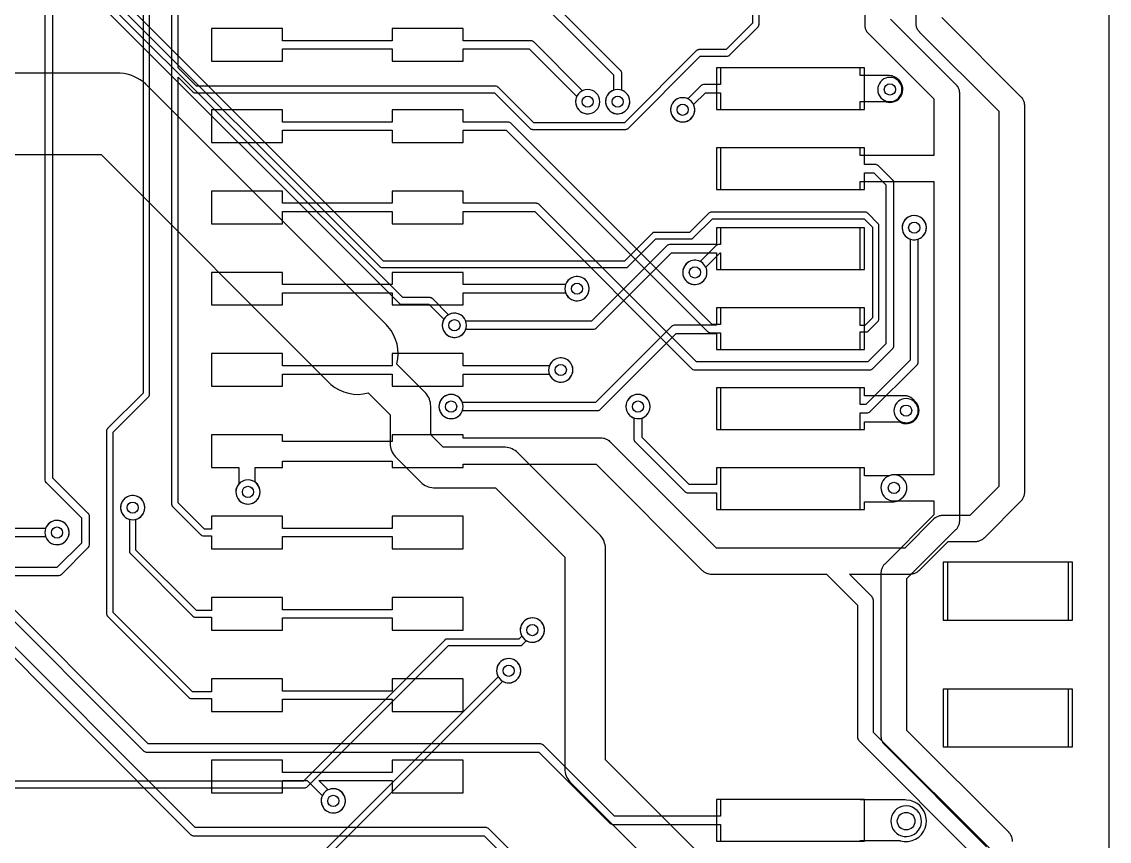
# Model space of a CAD drawing. Header units: millimetres. Extents: x 0 to 66, y 0 to 99.1.
# Drawn here: x 32.04 to 66.04, y 43.7 to 69.3 of the extents above; entities that cross this region are included whole.
import ezdxf

# ---------------------------------------------------------------- set-up
doc = ezdxf.new("R2010")
doc.units = ezdxf.units.MM

msp = doc.modelspace()

# ---------------------------------------------------------------- linework, layer by layer
at = {"layer": '16_copper'}
for points in [[(34.218, 70.667), (43.235, 61.65), (43.24, 61.646, 0.14076), (43.29, 61.622), (43.3, 61.621), (43.303, 61.62), (43.304, 61.621), (43.307, 61.62), (50.927, 61.62), (50.933, 61.621, 0.140725), (50.986, 61.639), (50.993, 61.646), (50.996, 61.647), (50.997, 61.648), (50.999, 61.65), (51.863, 62.515), (52.964, 62.515), (52.971, 62.516, 0.140725), (53.024, 62.534), (53.031, 62.54), (53.033, 62.542), (53.034, 62.543), (53.036, 62.545), (53.636, 63.144), (58.378, 63.144), (58.636, 62.886), (58.636, 60.05), (58.398, 59.812), (58.257, 59.812), (58.257, 60.358), (53.761, 60.358), (53.761, 59.817), (52.451, 59.817), (52.446, 59.816), (52.44, 59.817, 0.111436), (52.387, 59.8), (52.381, 59.795), (52.373, 59.79), (52.366, 59.784), (52.361, 59.78), (49.985, 57.404), (45.823, 57.404), (45.806, 57.445, 1), (45.126, 57.109), (45.151, 57.066, 0.267948), (45.491, 56.899), (45.54, 56.905, 0.233169), (45.806, 57.109), (45.823, 57.15), (50.038, 57.15), (50.043, 57.151), (50.049, 57.15, 0.111436), (50.102, 57.167), (50.108, 57.172), (50.116, 57.177), (50.123, 57.183), (50.128, 57.187), (52.504, 59.563), (53.761, 59.563), (53.761, 59.062), (58.257, 59.062), (58.257, 59.608), (58.44, 59.608), (58.446, 59.609, 0.140725), (58.499, 59.627), (58.506, 59.634), (58.509, 59.635), (58.51, 59.636), (58.512, 59.638), (58.809, 59.936), (58.813, 59.941, 0.14076), (58.838, 59.991), (58.839, 60), (58.839, 60.003), (58.839, 60.005), (58.839, 60.008), (58.839, 62.928), (58.838, 62.935, 0.140725), (58.82, 62.988), (58.814, 62.995), (58.812, 62.997), (58.811, 62.998), (58.809, 63), (58.492, 63.318), (58.487, 63.322, 0.14076), (58.437, 63.346), (58.427, 63.347), (58.424, 63.348), (58.423, 63.347), (58.42, 63.348), (53.594, 63.348), (53.588, 63.347, 0.140725), (53.535, 63.329), (53.528, 63.322), (53.525, 63.321), (53.524, 63.32), (53.522, 63.318), (52.922, 62.718), (51.821, 62.718), (51.815, 62.717, 0.140725), (51.762, 62.699), (51.755, 62.693), (51.753, 62.691), (51.752, 62.69), (51.75, 62.688), (50.885, 61.824), (43.349, 61.824), (34.392, 70.781)], [(33.837, 70.509), (43.839, 60.507), (43.844, 60.503, 0.14076), (43.895, 60.479), (43.904, 60.478), (43.907, 60.477), (43.909, 60.478), (43.911, 60.477), (44.766, 60.477), (45.241, 60.003), (45.23, 59.985, 0.577348), (45.595, 59.439), (45.644, 59.445, 0.265529), (45.928, 59.692), (49.89, 59.692), (49.894, 59.691, 0.168023), (49.975, 59.707), (50.001, 59.727), (52.357, 62.083), (53.761, 62.083), (53.761, 61.562), (58.257, 61.562), (58.257, 62.858), (53.761, 62.858), (53.761, 62.337), (52.304, 62.337), (52.299, 62.336), (52.293, 62.337, 0.111436), (52.24, 62.32), (52.234, 62.315), (52.226, 62.31), (52.219, 62.304), (52.214, 62.3), (49.856, 59.942), (45.928, 59.942), (45.91, 59.985, 0.414214), (45.403, 60.157), (45.385, 60.146), (44.88, 60.651), (44.875, 60.655, 0.14076), (44.825, 60.679), (44.816, 60.68), (44.813, 60.681), (44.811, 60.68), (44.808, 60.681), (43.953, 60.681), (34.011, 70.623)], [(58.395, 70.231), (58.395, 69.215), (58.395, 69.215), (58.395, 69.215), (58.396, 69.191), (58.398, 69.165), (58.398, 69.165), (58.398, 69.165), (58.402, 69.142), (58.407, 69.115), (58.407, 69.115), (58.407, 69.115, 0.030914), (58.422, 69.067), (58.422, 69.067), (58.422, 69.067, 0.030916), (58.444, 69.022), (58.444, 69.021), (58.444, 69.021, 0.030915), (58.47, 68.979), (58.47, 68.979), (58.47, 68.979), (58.471, 68.978), (58.502, 68.94), (58.509, 68.933), (58.514, 68.928), (60.554, 66.888), (60.554, 65.116), (58.257, 65.116), (58.257, 65.358), (53.761, 65.358), (53.761, 64.062), (58.257, 64.062), (58.257, 64.304), (60.554, 64.304), (60.554, 55.143), (59.309, 55.143), (59.259, 55.14, 0.865077), (59.242, 54.336), (59.309, 54.331), (60.554, 54.331), (60.554, 53.889), (59.022, 52.357), (59.022, 52.357), (59.022, 52.357), (59.008, 52.342), (58.988, 52.32), (58.988, 52.32), (58.988, 52.319), (58.976, 52.302), (58.96, 52.278), (58.96, 52.278), (58.96, 52.278), (58.95, 52.258), (58.937, 52.233), (58.937, 52.233), (58.937, 52.233), (58.929, 52.212), (58.919, 52.186, 0.000102), (58.919, 52.186), (58.914, 52.164), (58.908, 52.137), (58.908, 52.137), (58.908, 52.137), (58.908, 52.136), (58.903, 52.087), (58.903, 52.077), (58.903, 52.07), (58.903, 46.99), (58.903, 46.99), (58.903, 46.99), (58.904, 46.966), (58.906, 46.94), (58.906, 46.94), (58.906, 46.94), (58.91, 46.917), (58.915, 46.89), (58.915, 46.89), (58.915, 46.89, 0.030914), (58.93, 46.842), (58.93, 46.842), (58.93, 46.842, 0.030916), (58.952, 46.797), (58.952, 46.796), (58.952, 46.796, 0.030915), (58.978, 46.754), (58.978, 46.754), (58.978, 46.754), (58.979, 46.753), (59.01, 46.715), (59.017, 46.708), (59.022, 46.703), (62.205, 43.52)], [(63.017, 43.688), (63.016, 43.712), (63.014, 43.738), (63.014, 43.738), (63.014, 43.738), (63.01, 43.761), (63.005, 43.788), (63.005, 43.788), (63.005, 43.788, 0.030914), (62.99, 43.836), (62.99, 43.836), (62.99, 43.836, 0.030916), (62.968, 43.881), (62.968, 43.882), (62.968, 43.882, 0.030915), (62.942, 43.924), (62.942, 43.924), (62.942, 43.924), (62.941, 43.925), (62.91, 43.963), (62.903, 43.97), (62.898, 43.975), (59.715, 47.158), (59.715, 51.902), (61.247, 53.434), (61.247, 53.434), (61.247, 53.434), (61.261, 53.449), (61.281, 53.471), (61.281, 53.471), (61.281, 53.472), (61.293, 53.489), (61.309, 53.513), (61.309, 53.513), (61.309, 53.513), (61.319, 53.533), (61.332, 53.558), (61.332, 53.558), (61.332, 53.558), (61.338, 53.573), (61.35, 53.605, 0.000102), (61.35, 53.605), (61.355, 53.627), (61.361, 53.654), (61.361, 53.654), (61.361, 53.654), (61.361, 53.655), (61.366, 53.704), (61.366, 53.714), (61.366, 53.721), (61.366, 67.056), (61.366, 67.056), (61.366, 67.056), (61.365, 67.08), (61.363, 67.106), (61.363, 67.106), (61.363, 67.106), (61.359, 67.129), (61.354, 67.156), (61.354, 67.156), (61.354, 67.156, 0.030914), (61.339, 67.204), (61.339, 67.204), (61.339, 67.204, 0.030916), (61.317, 67.249), (61.317, 67.25), (61.317, 67.25, 0.030915), (61.291, 67.292), (61.291, 67.292), (61.291, 67.292), (61.29, 67.293), (61.259, 67.331), (61.252, 67.338), (61.247, 67.343), (59.207, 69.383)], [(54.031, 42.498), (50.292, 46.237), (50.292, 52.832), (50.292, 52.84), (50.292, 52.848, 0.1754), (50.135, 53.251), (50.106, 53.281), (47.566, 55.821), (47.56, 55.826), (47.555, 55.832, 0.1754), (47.159, 56.006), (47.117, 56.007), (45.221, 56.007), (44.831, 56.397), (44.831, 57.277), (44.831, 57.285), (44.831, 57.293, 0.1754), (44.674, 57.696), (44.645, 57.726), (43.771, 58.6), (43.775, 58.612, 0.2506), (43.491, 59.776), (43.443, 59.826), (35.95, 67.319), (35.937, 67.332), (35.924, 67.345, 0.177209), (35.122, 67.689), (35.086, 67.69), (35.069, 67.691), (35.062, 67.691), (35.052, 67.691), (9.185, 67.691)], [(8.659, 65.151), (34.526, 65.151), (41.647, 58.03), (41.712, 57.969, 0.249211), (42.874, 57.701), (43.561, 57.014), (43.561, 56.134), (43.561, 56.126), (43.561, 56.118, 0.1754), (43.718, 55.715), (43.747, 55.685), (44.509, 54.923), (44.515, 54.918), (44.52, 54.912, 0.1754), (44.916, 54.738), (44.958, 54.737), (46.854, 54.737), (49.022, 52.569), (49.022, 45.974), (49.022, 45.966), (49.022, 45.958, 0.1754), (49.179, 45.555), (49.208, 45.525), (51.807, 42.926)], [(30.353, 45.364), (40.894, 45.364), (40.9, 45.365, 0.140725), (40.953, 45.383), (40.96, 45.39), (40.963, 45.391), (40.964, 45.392), (40.966, 45.394), (45.381, 49.809), (47.625, 49.809), (47.631, 49.81, 0.140725), (47.684, 49.828), (47.691, 49.835), (47.694, 49.836), (47.695, 49.837), (47.697, 49.839), (47.82, 49.963), (47.838, 49.952, 1), (48.174, 50.632), (48.128, 50.651, 0.668177), (47.666, 50.124), (47.677, 50.106), (47.583, 50.013), (45.339, 50.013), (45.333, 50.012, 0.140725), (45.28, 49.994), (45.273, 49.987), (45.27, 49.986), (45.269, 49.985), (45.267, 49.983), (40.852, 45.568), (30.445, 45.568)]]:
    msp.add_lwpolyline(points, format="xyb", dxfattribs=at)
for points in [[(58.257, 66.804), (59.038, 66.804), (59.066, 66.793), (59.115, 66.782), (59.165, 66.777, 0.426454), (59.588, 67.183), (59.585, 67.233, 0.119341), (59.513, 67.419), (59.469, 67.47), (59.442, 67.497), (59.442, 67.497), (59.442, 67.497), (59.429, 67.509), (59.405, 67.531), (59.405, 67.531), (59.404, 67.531), (59.387, 67.543), (59.363, 67.559), (59.363, 67.559), (59.363, 67.559), (59.343, 67.569), (59.318, 67.582), (59.318, 67.582), (59.318, 67.582), (59.297, 67.59), (59.271, 67.6, 0.000102), (59.271, 67.6), (59.249, 67.605), (59.222, 67.611), (59.222, 67.611), (59.222, 67.611), (59.221, 67.611), (59.172, 67.616), (59.162, 67.616), (59.155, 67.616), (58.257, 67.616), (58.257, 67.858), (53.761, 67.858), (53.761, 66.562), (58.257, 66.562)], [(49.81, 66.43, 1), (49.662, 67.174), (49.614, 67.161, 0.876976), (49.761, 66.424)], [(50.747, 66.43, 1), (50.599, 67.174), (50.551, 67.161, 0.876976), (50.698, 66.424)], [(52.779, 66.176, 1), (52.631, 66.92), (52.583, 66.907, 0.876976), (52.73, 66.17)], [(58.257, 57.083), (58.48, 57.083), (58.485, 57.084), (58.491, 57.083, 0.111436), (58.544, 57.1), (58.55, 57.105), (58.558, 57.11), (58.565, 57.116), (58.57, 57.12), (60.034, 58.584), (60.037, 58.588), (60.041, 58.592, 0.11143), (60.067, 58.642), (60.068, 58.649), (60.07, 58.659), (60.07, 58.668), (60.071, 58.674), (60.071, 62.508), (60.112, 62.525, 1), (59.776, 63.205), (59.733, 63.18, 0.577351), (59.776, 62.525), (59.817, 62.508), (59.817, 58.727), (58.427, 57.337), (58.257, 57.337), (58.257, 57.858), (53.761, 57.858), (53.761, 56.562), (58.257, 56.562)], [(53.16, 61.096, 1), (53.012, 61.84), (52.964, 61.827, 0.876976), (53.111, 61.09)], [(49.477, 60.588, 1), (49.329, 61.332), (49.281, 61.319, 0.876976), (49.428, 60.582)], [(48.969, 58.048, 1), (48.821, 58.792), (48.773, 58.779, 0.876976), (48.92, 58.042)], [(58.257, 55.358), (53.761, 55.358), (53.761, 54.837), (52.912, 54.837), (51.435, 56.314), (51.435, 56.92), (51.476, 56.937, 1), (51.14, 57.617), (51.097, 57.592, 0.577351), (51.14, 56.937), (51.181, 56.92), (51.181, 56.261), (51.182, 56.256), (51.181, 56.25, 0.111436), (51.198, 56.197), (51.203, 56.191), (51.208, 56.183), (51.214, 56.176), (51.218, 56.171), (52.769, 54.62), (52.773, 54.617), (52.777, 54.613, 0.11143), (52.827, 54.587), (52.834, 54.586), (52.844, 54.584), (52.853, 54.584), (52.859, 54.583), (53.761, 54.583), (53.761, 54.062), (58.257, 54.062)], [(59.764, 56.778, 1), (59.616, 57.522), (59.568, 57.509, 0.876976), (59.715, 56.772)], [(39.19, 54.238, 1), (39.042, 54.982), (38.994, 54.969, 0.876976), (39.141, 54.232)], [(35.586, 53.749, 1), (35.438, 54.492), (35.39, 54.479, 0.876976), (35.537, 53.742)], [(33.221, 52.968, 1), (33.073, 53.712), (33.025, 53.699, 0.876976), (33.172, 52.962)], [(29.665, 42.681, 0.165101), (29.876, 42.803), (29.892, 42.824), (41.171, 42.824), (41.177, 42.825, 0.140725), (41.23, 42.843), (41.237, 42.85), (41.239, 42.851), (41.24, 42.852), (41.242, 42.854), (47.081, 48.693), (47.099, 48.682, 1), (47.434, 49.362), (47.388, 49.381, 0.668177), (46.927, 48.854), (46.937, 48.836), (41.129, 43.028), (29.969, 43.028), (29.969, 43.028, 1), (29.213, 43.078), (29.213, 43.028, 0.414214), (29.616, 42.675)], [(41.857, 44.586, 1), (41.709, 45.33), (41.661, 45.317, 0.876976), (41.808, 44.58)], [(59.758, 43.692, 0.39025), (60.325, 44.339), (60.32, 44.402, 0.372542), (59.705, 44.984), (59.663, 44.985), (58.257, 44.985), (58.257, 44.998), (53.761, 44.998), (53.761, 43.702), (58.257, 43.702), (58.257, 43.715), (59.507, 43.715), (59.509, 43.714), (59.57, 43.699), (59.632, 43.691), (59.695, 43.688)]]:
    msp.add_lwpolyline(points, format="xyb", close=True, dxfattribs=at)
for points in [[(64.765, 52.412), (60.853, 52.412), (60.853, 50.608), (64.765, 50.608)], [(64.765, 48.452), (60.853, 48.452), (60.853, 46.648), (64.765, 46.648)]]:
    msp.add_lwpolyline(points, close=True, dxfattribs=at)
at = {"layer": '1_copper'}
for points in [[(36.728, 69.613), (36.728, 54.229), (36.729, 54.223, 0.140725), (36.747, 54.17), (36.754, 54.163), (36.755, 54.16), (36.756, 54.159), (36.758, 54.157), (37.647, 53.268), (37.652, 53.264, 0.14076), (37.702, 53.24), (37.712, 53.239), (37.715, 53.238), (37.716, 53.239), (37.719, 53.238), (37.974, 53.238), (37.974, 52.83), (40.194, 52.83), (40.194, 53.213), (43.626, 53.213), (43.626, 52.83), (45.846, 52.83), (45.846, 53.85), (43.626, 53.85), (43.626, 53.467), (40.194, 53.467), (40.194, 53.85), (37.974, 53.85), (37.974, 53.442), (37.761, 53.442), (36.932, 54.271), (36.932, 67.573), (37.393, 67.111), (37.398, 67.107, 0.14076), (37.448, 67.083), (37.458, 67.082), (37.461, 67.081), (37.462, 67.082), (37.465, 67.081), (46.821, 67.081), (47.934, 65.968), (47.939, 65.964, 0.14076), (47.989, 65.94), (47.999, 65.939), (48.002, 65.938), (48.003, 65.939), (48.006, 65.938), (50.927, 65.938), (50.933, 65.939, 0.140725), (50.986, 65.957), (50.993, 65.964), (50.996, 65.965), (50.997, 65.966), (50.999, 65.968), (53.255, 68.224), (54.102, 68.224), (54.108, 68.225, 0.140725), (54.161, 68.243), (54.168, 68.25), (54.171, 68.251), (54.172, 68.252), (54.174, 68.254), (55.063, 69.143), (55.067, 69.148, 0.14076), (55.091, 69.198), (55.092, 69.208), (55.093, 69.211), (55.092, 69.212), (55.093, 69.215), (55.093, 80.154)], [(54.889, 80.154), (54.889, 69.257), (54.06, 68.428), (53.213, 68.428), (53.207, 68.427, 0.140725), (53.154, 68.409), (53.147, 68.402), (53.144, 68.401), (53.143, 68.4), (53.141, 68.398), (50.885, 66.142), (48.048, 66.142), (46.935, 67.255), (46.93, 67.259, 0.14076), (46.88, 67.283), (46.87, 67.284), (46.867, 67.285), (46.866, 67.284), (46.863, 67.285), (37.507, 67.285), (36.932, 67.86), (36.932, 69.613)], [(32.768, 75.692), (32.768, 54.991), (32.769, 54.984), (32.769, 54.978, 0.157781), (32.8, 54.908), (32.805, 54.903), (33.911, 53.796), (33.911, 53.011), (33.144, 52.244), (19.964, 52.244)], [(20.016, 51.994), (33.196, 51.994), (33.202, 51.995), (33.209, 51.994, 0.157781), (33.279, 52.026), (33.284, 52.03), (34.124, 52.871), (34.128, 52.876), (34.133, 52.88, 0.157747), (34.16, 52.952), (34.161, 52.959), (34.161, 53.848), (34.16, 53.855), (34.16, 53.861, 0.157781), (34.129, 53.931), (34.124, 53.936), (33.018, 55.043), (33.018, 75.64)], [(59.99, 71.896), (59.99, 69.266), (59.99, 69.266), (59.99, 69.266), (59.991, 69.243), (59.993, 69.216), (59.993, 69.216), (59.993, 69.216), (59.997, 69.193), (60.002, 69.167), (60.002, 69.166), (60.002, 69.166, 0.030914), (60.018, 69.119), (60.018, 69.118), (60.018, 69.118, 0.030916), (60.039, 69.073), (60.039, 69.073), (60.039, 69.073, 0.030915), (60.065, 69.03), (60.066, 69.03), (60.066, 69.03), (60.066, 69.03), (60.097, 68.991), (60.104, 68.984), (60.109, 68.979), (62.586, 66.502), (62.586, 54.778), (61.681, 53.873), (60.833, 53.873), (60.833, 53.873), (60.833, 53.873), (60.809, 53.872), (60.783, 53.87), (60.783, 53.87), (60.783, 53.87), (60.76, 53.866), (60.733, 53.861), (60.733, 53.861), (60.733, 53.861, 0.030914), (60.685, 53.846), (60.685, 53.846), (60.685, 53.846, 0.030916), (60.64, 53.824), (60.639, 53.824), (60.639, 53.824, 0.030915), (60.597, 53.798), (60.597, 53.798), (60.597, 53.798), (60.596, 53.797), (60.558, 53.766), (60.551, 53.759), (60.546, 53.754), (59.649, 52.857), (53.762, 52.857), (50.452, 56.167), (50.452, 56.167), (50.452, 56.167), (50.439, 56.179), (50.415, 56.201), (50.415, 56.201), (50.414, 56.201), (50.4, 56.211), (50.373, 56.229), (50.373, 56.229), (50.373, 56.229), (50.353, 56.239), (50.328, 56.252), (50.328, 56.252), (50.328, 56.252), (50.307, 56.26), (50.281, 56.27, 0.000102), (50.281, 56.27), (50.259, 56.275), (50.232, 56.281), (50.232, 56.281), (50.232, 56.281), (50.231, 56.281), (50.182, 56.286), (50.172, 56.286), (50.165, 56.286), (45.846, 56.286), (45.846, 56.39), (43.626, 56.39), (43.626, 56.185), (40.194, 56.185), (40.194, 56.39), (37.974, 56.39), (37.974, 55.37), (38.83, 55.37), (38.83, 54.859), (38.801, 54.821, 1), (39.431, 54.399), (39.456, 54.442, 0.339453), (39.366, 54.895), (39.338, 54.916), (39.338, 55.37), (40.194, 55.37), (40.194, 55.575), (43.626, 55.575), (43.626, 55.37), (45.846, 55.37), (45.846, 55.474), (49.997, 55.474), (53.307, 52.164), (53.307, 52.164), (53.307, 52.164), (53.322, 52.15), (53.344, 52.13), (53.344, 52.13), (53.345, 52.13), (53.362, 52.118), (53.386, 52.102), (53.386, 52.102), (53.386, 52.102), (53.406, 52.092), (53.431, 52.079), (53.431, 52.079), (53.431, 52.079), (53.452, 52.071), (53.478, 52.061, 0.000102), (53.478, 52.061), (53.5, 52.056), (53.527, 52.05), (53.527, 52.05), (53.527, 52.05), (53.528, 52.05), (53.577, 52.045), (53.587, 52.045), (53.594, 52.045), (57.197, 52.045), (58.166, 51.076), (58.166, 46.99), (58.168, 46.971), (58.169, 46.951, 0.118891), (58.214, 46.841), (58.24, 46.811), (58.24, 46.81), (58.24, 46.81), (61.976, 43.075)], [(47.191, 70.993), (50.546, 67.638), (50.546, 67.159), (50.505, 67.142, 0.820679), (50.698, 66.424), (50.747, 66.43, 0.716592), (50.841, 67.142), (50.8, 67.159), (50.8, 67.691), (50.799, 67.696), (50.8, 67.702, 0.111436), (50.783, 67.755), (50.778, 67.761), (50.773, 67.769), (50.767, 67.776), (50.763, 67.781), (47.334, 71.21)], [(35.839, 70.57), (35.839, 57.7), (34.726, 56.587), (34.722, 56.582, 0.14076), (34.698, 56.532), (34.697, 56.522), (34.696, 56.519), (34.697, 56.518), (34.696, 56.515), (34.696, 50.8), (34.697, 50.794, 0.140725), (34.715, 50.741), (34.722, 50.734), (34.723, 50.731), (34.724, 50.73), (34.726, 50.728), (37.266, 48.188), (37.271, 48.184, 0.14076), (37.321, 48.16), (37.331, 48.159), (37.334, 48.158), (37.335, 48.159), (37.338, 48.158), (37.974, 48.158), (37.974, 47.75), (40.194, 47.75), (40.194, 48.133), (43.626, 48.133), (43.626, 47.75), (45.846, 47.75), (45.846, 48.77), (43.626, 48.77), (43.626, 48.387), (40.194, 48.387), (40.194, 48.77), (37.974, 48.77), (37.974, 48.362), (37.38, 48.362), (34.9, 50.842), (34.9, 56.473), (36.013, 57.586), (36.017, 57.591, 0.14076), (36.041, 57.641), (36.042, 57.651), (36.043, 57.654), (36.042, 57.655), (36.043, 57.658), (36.043, 70.612)], [(62.41, 43.36), (58.674, 47.095), (58.674, 51.181), (58.672, 51.2), (58.671, 51.22, 0.118891), (58.626, 51.33), (58.6, 51.36), (58.6, 51.361), (58.6, 51.361), (57.916, 52.045), (59.817, 52.045), (59.817, 52.045), (59.817, 52.045), (59.841, 52.046), (59.867, 52.048), (59.867, 52.048), (59.867, 52.048), (59.89, 52.052), (59.917, 52.057), (59.917, 52.057), (59.917, 52.057, 0.030914), (59.965, 52.072), (59.965, 52.072), (59.965, 52.072, 0.030916), (60.01, 52.094), (60.011, 52.094), (60.011, 52.094, 0.030915), (60.053, 52.12), (60.053, 52.12), (60.053, 52.12), (60.054, 52.121), (60.092, 52.152), (60.099, 52.159), (60.104, 52.164), (61.001, 53.061), (61.849, 53.061), (61.849, 53.061), (61.849, 53.061), (61.873, 53.062), (61.899, 53.064), (61.899, 53.064), (61.899, 53.064), (61.922, 53.068), (61.949, 53.073), (61.949, 53.073), (61.949, 53.073, 0.030914), (61.997, 53.088), (61.997, 53.088), (61.997, 53.088, 0.030916), (62.042, 53.11), (62.043, 53.11), (62.043, 53.11, 0.030915), (62.085, 53.136), (62.085, 53.136), (62.085, 53.136), (62.086, 53.137), (62.124, 53.168), (62.131, 53.175), (62.136, 53.18), (63.279, 54.323), (63.279, 54.323), (63.279, 54.323), (63.293, 54.338), (63.313, 54.36), (63.313, 54.36), (63.313, 54.361), (63.325, 54.378), (63.341, 54.402), (63.341, 54.402), (63.341, 54.402), (63.351, 54.422), (63.364, 54.447), (63.364, 54.447), (63.364, 54.447), (63.372, 54.468), (63.382, 54.494, 0.000102), (63.382, 54.494), (63.387, 54.516), (63.393, 54.543), (63.393, 54.543), (63.393, 54.543), (63.393, 54.544), (63.398, 54.593), (63.398, 54.603), (63.398, 54.61), (63.398, 66.671), (63.398, 66.671), (63.398, 66.671), (63.397, 66.694), (63.395, 66.721), (63.395, 66.721), (63.395, 66.721), (63.391, 66.744), (63.386, 66.77), (63.386, 66.77), (63.386, 66.77, 0.030914), (63.371, 66.818), (63.371, 66.818), (63.371, 66.818, 0.030916), (63.349, 66.864), (63.349, 66.864), (63.349, 66.864, 0.030915), (63.323, 66.907), (63.323, 66.907), (63.323, 66.907), (63.322, 66.907), (63.291, 66.946), (63.284, 66.953), (63.279, 66.958), (60.803, 69.435)], [(30.808, 51.562), (35.851, 46.519), (35.855, 46.516), (35.859, 46.512, 0.11143), (35.909, 46.486), (35.916, 46.485), (35.926, 46.483), (35.935, 46.483), (35.941, 46.482), (48.207, 46.482), (50.429, 44.26), (50.433, 44.257), (50.437, 44.253, 0.11143), (50.487, 44.227), (50.494, 44.226), (50.504, 44.224), (50.513, 44.224), (50.519, 44.223), (53.888, 44.223), (53.888, 43.702), (58.384, 43.702), (58.384, 44.998), (53.888, 44.998), (53.888, 44.477), (50.572, 44.477), (48.35, 46.699), (48.346, 46.702), (48.342, 46.706, 0.11143), (48.292, 46.732), (48.285, 46.733), (48.275, 46.735), (48.266, 46.735), (48.26, 46.736), (35.994, 46.736), (30.951, 51.779)], [(30.554, 50.673), (37.322, 43.905), (37.327, 43.902), (37.33, 43.898, 0.11143), (37.38, 43.872), (37.387, 43.871), (37.397, 43.869), (37.406, 43.869), (37.412, 43.868), (46.504, 43.868), (49.821, 40.55)], [(49.964, 40.767), (46.646, 44.085), (46.642, 44.088), (46.638, 44.092, 0.11143), (46.588, 44.118), (46.581, 44.119), (46.571, 44.121), (46.563, 44.121), (46.556, 44.122), (37.465, 44.122), (30.697, 50.89)]]:
    msp.add_lwpolyline(points, format="xyb", dxfattribs=at)
for points in [[(49.81, 66.43, 1), (49.662, 67.174), (49.614, 67.161), (49.574, 67.144), (48.048, 68.67), (48.044, 68.673), (48.04, 68.677, 0.11143), (47.99, 68.703), (47.983, 68.704), (47.973, 68.706), (47.964, 68.706), (47.958, 68.707), (45.846, 68.707), (45.846, 69.09), (43.626, 69.09), (43.626, 68.707), (40.194, 68.707), (40.194, 69.09), (37.974, 69.09), (37.974, 68.07), (40.194, 68.07), (40.194, 68.453), (43.626, 68.453), (43.626, 68.07), (45.846, 68.07), (45.846, 68.453), (47.905, 68.453), (49.394, 66.964), (49.377, 66.924, 0.534509), (49.761, 66.424)], [(52.779, 66.176, 0.453094), (53.064, 66.67), (53.047, 66.71), (53.42, 67.083), (53.888, 67.083), (53.888, 66.562), (58.384, 66.562), (58.384, 67.858), (53.888, 67.858), (53.888, 67.337), (53.367, 67.337), (53.362, 67.336), (53.356, 67.337, 0.111436), (53.303, 67.32), (53.297, 67.315), (53.289, 67.31), (53.282, 67.304), (53.277, 67.3), (52.867, 66.89), (52.827, 66.907, 1), (52.583, 66.189), (52.631, 66.176, 0.065542), (52.73, 66.17)], [(59.256, 66.811, 1), (59.108, 67.555), (59.06, 67.542, 0.876976), (59.207, 66.805)], [(58.384, 60.358), (53.888, 60.358), (53.888, 59.837), (53.627, 59.837), (47.334, 66.13), (47.33, 66.133), (47.326, 66.137, 0.11143), (47.276, 66.163), (47.269, 66.164), (47.259, 66.166), (47.25, 66.166), (47.244, 66.167), (45.846, 66.167), (45.846, 66.55), (43.626, 66.55), (43.626, 66.167), (40.194, 66.167), (40.194, 66.55), (37.974, 66.55), (37.974, 65.53), (40.194, 65.53), (40.194, 65.913), (43.626, 65.913), (43.626, 65.53), (45.846, 65.53), (45.846, 65.913), (47.191, 65.913), (53.484, 59.62), (53.488, 59.617), (53.492, 59.613, 0.11143), (53.542, 59.587), (53.549, 59.586), (53.559, 59.584), (53.568, 59.584), (53.574, 59.583), (53.888, 59.583), (53.888, 59.062), (58.384, 59.062)], [(58.552, 58.421), (58.558, 58.42, 0.111436), (58.611, 58.437), (58.617, 58.442), (58.625, 58.447), (58.632, 58.453), (58.637, 58.457), (59.272, 59.092), (59.275, 59.096), (59.279, 59.1, 0.11143), (59.305, 59.15), (59.306, 59.157), (59.308, 59.167), (59.308, 59.176), (59.309, 59.182), (59.309, 64.262), (59.308, 64.267), (59.309, 64.273, 0.111436), (59.292, 64.326), (59.287, 64.332), (59.282, 64.34), (59.276, 64.347), (59.272, 64.352), (58.824, 64.8), (58.82, 64.803), (58.816, 64.807, 0.11143), (58.766, 64.833), (58.759, 64.834), (58.749, 64.836), (58.74, 64.836), (58.734, 64.837), (58.384, 64.837), (58.384, 65.358), (53.888, 65.358), (53.888, 64.062), (58.384, 64.062), (58.384, 64.583), (58.681, 64.583), (59.055, 64.209), (59.055, 59.235), (58.494, 58.674), (53.139, 58.674), (48.223, 63.59), (48.219, 63.593), (48.215, 63.597, 0.11143), (48.165, 63.623), (48.158, 63.624), (48.148, 63.626), (48.139, 63.626), (48.133, 63.627), (45.846, 63.627), (45.846, 64.01), (43.626, 64.01), (43.626, 63.627), (40.194, 63.627), (40.194, 64.01), (37.974, 64.01), (37.974, 62.99), (40.194, 62.99), (40.194, 63.373), (43.626, 63.373), (43.626, 62.99), (45.846, 62.99), (45.846, 63.373), (48.08, 63.373), (52.996, 58.457), (53, 58.454), (53.004, 58.45, 0.11143), (53.054, 58.424), (53.061, 58.423), (53.071, 58.421), (53.08, 58.421), (53.086, 58.42), (58.547, 58.42)], [(60.018, 62.493, 1), (59.87, 63.237), (59.822, 63.224, 0.876976), (59.969, 62.487)], [(53.16, 61.096, 0.453094), (53.445, 61.59), (53.428, 61.63), (53.881, 62.083), (53.888, 62.083), (53.888, 61.562), (58.384, 61.562), (58.384, 62.858), (53.888, 62.858), (53.888, 62.337), (53.828, 62.337, 0.133078), (53.764, 62.32), (53.758, 62.315), (53.75, 62.31), (53.743, 62.304), (53.738, 62.3), (53.248, 61.81), (53.208, 61.827, 1), (52.964, 61.109), (53.012, 61.096, 0.065542), (53.111, 61.09)], [(40.194, 60.833), (43.626, 60.833), (43.626, 60.45), (45.846, 60.45), (45.846, 60.833), (49.046, 60.833), (49.063, 60.792, 1), (49.743, 61.128), (49.718, 61.171, 0.577351), (49.063, 61.128), (49.046, 61.087), (45.846, 61.087), (45.846, 61.47), (43.626, 61.47), (43.626, 61.087), (40.194, 61.087), (40.194, 61.47), (37.974, 61.47), (37.974, 60.45), (40.194, 60.45)], [(45.644, 59.445, 1), (45.496, 60.189), (45.449, 60.176, 0.876976), (45.595, 59.439)], [(40.194, 58.293), (43.626, 58.293), (43.626, 57.91), (45.846, 57.91), (45.846, 58.293), (48.538, 58.293), (48.555, 58.252, 1), (49.235, 58.588), (49.21, 58.631, 0.577351), (48.555, 58.588), (48.538, 58.547), (45.846, 58.547), (45.846, 58.93), (43.626, 58.93), (43.626, 58.547), (40.194, 58.547), (40.194, 58.93), (37.974, 58.93), (37.974, 57.91), (40.194, 57.91)], [(58.384, 56.804), (59.478, 56.804), (59.482, 56.801, 0.762049), (60.047, 57.344), (60.021, 57.386), (59.977, 57.437), (59.917, 57.497), (59.917, 57.497), (59.917, 57.497), (59.904, 57.509), (59.88, 57.531), (59.88, 57.531), (59.879, 57.531), (59.865, 57.541), (59.838, 57.559), (59.838, 57.559), (59.838, 57.559), (59.818, 57.569), (59.793, 57.582), (59.793, 57.582), (59.793, 57.582), (59.772, 57.59), (59.746, 57.6, 0.000102), (59.746, 57.6), (59.724, 57.605), (59.697, 57.611), (59.697, 57.611), (59.697, 57.611), (59.696, 57.611), (59.647, 57.616), (59.637, 57.616), (59.63, 57.616), (58.384, 57.616), (58.384, 57.858), (53.888, 57.858), (53.888, 56.562), (58.384, 56.562)], [(45.54, 56.905, 1), (45.392, 57.649), (45.344, 57.636, 0.876976), (45.491, 56.899)], [(51.382, 56.905, 1), (51.234, 57.649), (51.186, 57.636, 0.876976), (51.333, 56.899)], [(58.384, 54.304), (59.282, 54.304), (59.282, 54.304), (59.282, 54.304), (59.306, 54.305), (59.332, 54.307), (59.332, 54.307), (59.332, 54.307), (59.355, 54.311), (59.382, 54.316), (59.382, 54.316), (59.382, 54.316, 0.030914), (59.43, 54.331), (59.43, 54.331), (59.43, 54.331, 0.030916), (59.475, 54.353), (59.476, 54.353), (59.476, 54.353, 0.030915), (59.518, 54.379), (59.518, 54.379), (59.518, 54.379), (59.519, 54.38), (59.557, 54.411), (59.564, 54.418), (59.569, 54.423), (59.596, 54.45, 0.150843), (59.71, 54.67), (59.715, 54.72, 0.426454), (59.309, 55.143), (59.259, 55.14, 0.05721), (59.164, 55.116), (58.384, 55.116), (58.384, 55.358), (53.888, 55.358), (53.888, 54.062), (58.384, 54.062)], [(40.194, 50.673), (43.626, 50.673), (43.626, 50.29), (45.846, 50.29), (45.846, 51.31), (43.626, 51.31), (43.626, 50.927), (40.194, 50.927), (40.194, 51.31), (37.974, 51.31), (37.974, 50.902), (37.507, 50.902), (35.614, 52.795), (35.614, 53.756), (35.634, 53.761, 1), (35.39, 54.479), (35.344, 54.46, 0.668181), (35.39, 53.761), (35.41, 53.756), (35.41, 52.753), (35.411, 52.747, 0.140725), (35.429, 52.694), (35.436, 52.687), (35.437, 52.684), (35.438, 52.683), (35.44, 52.681), (37.393, 50.728), (37.398, 50.724, 0.14076), (37.448, 50.7), (37.458, 50.699), (37.461, 50.698), (37.462, 50.699), (37.465, 50.698), (37.974, 50.698), (37.974, 50.29), (40.194, 50.29)], [(22.414, 53.213), (25.846, 53.213), (25.846, 52.83), (28.066, 52.83), (28.066, 53.215), (32.789, 53.215), (32.807, 53.172, 1), (33.487, 53.508), (33.462, 53.551, 0.61871), (32.789, 53.465), (28.066, 53.465), (28.066, 53.85), (25.846, 53.85), (25.846, 53.467), (22.414, 53.467), (22.414, 53.85), (20.194, 53.85), (20.194, 52.83), (22.414, 52.83)], [(48.08, 49.92, 1), (47.932, 50.664), (47.884, 50.651, 0.876976), (48.031, 49.914)], [(47.341, 48.65, 1), (47.193, 49.394), (47.145, 49.381, 0.876976), (47.291, 48.644)], [(40.194, 46.23), (37.974, 46.23), (37.974, 45.21), (40.194, 45.21), (40.194, 45.593), (40.968, 45.593), (41.441, 45.12), (41.424, 45.08, 1), (42.142, 44.836), (42.155, 44.884, 0.577349), (41.661, 45.317), (41.621, 45.3), (41.328, 45.593), (43.626, 45.593), (43.626, 45.21), (45.846, 45.21), (45.846, 46.23), (43.626, 46.23), (43.626, 45.847), (40.194, 45.847)], [(59.77, 43.851, 1), (59.61, 44.795), (59.557, 44.783, 0.893656), (59.717, 43.845)]]:
    msp.add_lwpolyline(points, format="xyb", close=True, dxfattribs=at)
for points in [[(64.892, 52.412), (60.98, 52.412), (60.98, 50.608), (64.892, 50.608)], [(64.892, 48.452), (60.98, 48.452), (60.98, 46.648), (64.892, 46.648)]]:
    msp.add_lwpolyline(points, close=True, dxfattribs=at)
at = {"layer": 'drills_via_1_16'}
for centre, radius in [((59.182, 67.183), 0.175), ((49.736, 66.802), 0.175), ((50.673, 66.802), 0.175), ((52.705, 66.548), 0.175), ((59.944, 62.865), 0.175), ((53.086, 61.468), 0.175), ((49.403, 60.96), 0.175), ((45.57, 59.817), 0.175), ((48.895, 58.42), 0.175), ((45.466, 57.277), 0.175), ((51.308, 57.277), 0.175), ((59.69, 57.15), 0.175), ((39.116, 54.61), 0.175), ((59.309, 54.737), 0.175), ((35.512, 54.12), 0.175), ((33.147, 53.34), 0.175), ((48.006, 50.292), 0.175), ((47.267, 49.022), 0.175), ((41.783, 44.958), 0.175), ((59.69, 44.323), 0.275)]:
    msp.add_circle(centre, radius, dxfattribs=at)
at = {"layer": 'outline'}
msp.add_lwpolyline([(66.04, 2.54), (66.04, 96.52), (66.03, 96.741), (66.001, 96.961), (65.953, 97.177), (65.887, 97.389), (65.802, 97.593), (65.7, 97.79), (65.581, 97.977), (65.446, 98.153), (65.296, 98.316), (65.133, 98.466), (64.957, 98.601), (64.77, 98.72), (64.573, 98.822), (64.369, 98.907), (64.157, 98.973), (63.941, 99.021), (63.721, 99.05), (63.5, 99.06), (2.54, 99.06)], dxfattribs=at)

doc.saveas('drawing.dxf')
